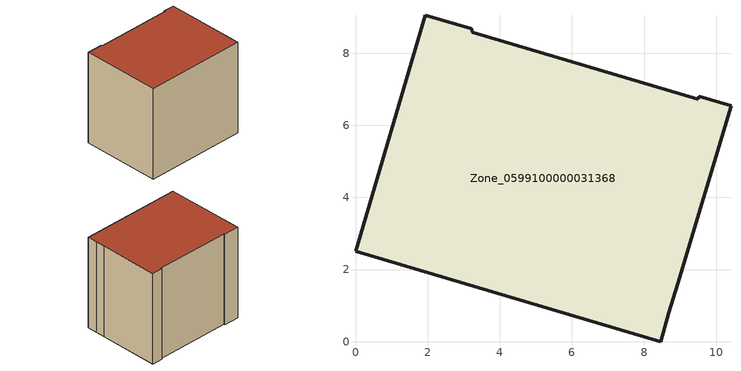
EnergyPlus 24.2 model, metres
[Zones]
Zone_0599100000031368
 floor ground (C_G): 9.5,6.72 9.52,6.8 10.41,6.54 8.94,1.61 8.69,0.8 8.46,0 0,2.51 1.94,9.05 3.22,8.67 3.24,8.58 z0.54
 wall outside (C_F): 1.94,9.05 0,2.51 8.46,0 8.69,0.8 8.94,1.61 10.41,6.54 9.52,6.8 9.5,6.72 3.24,8.58 3.22,8.67 1.94,9.05 z0.54:8.59
 roof outside (C_R): 9.5,6.72 3.24,8.58 3.22,8.67 1.94,9.05 0,2.51 8.46,0 8.69,0.8 8.94,1.61 10.41,6.54 9.52,6.8 z8.59
[BUILDING]
Pand.0599100000031368: North Axis=0; Terrain=City; Loads Convergence Tolerance Value=0.04; Temperature Convergence Tolerance Value=0.4; Solar Distribution=FullExterior; Maximum Number of Warmup Days=25; Minimum Number of Warmup Days=1
[Site:Location]
Rotterdam.The.Hague.AP_ZH_NLD Design_Conditions: Latitude=51.96; Longitude=4.45; Time Zone=1; Elevation=-4.5
[SITE:GROUNDTEMPERATURE:BUILDINGSURFACE]
18, 18, 18, 18, 18, 18, 18, 18, 18, 18, 18, 18
[MATERIAL] Thermal Absorptance=0.9; Solar Absorptance=0.7; Visible Absorptance=0.7
Name | Roughness | Thickness | Conductivity | Density | Specific Heat
G.TC.1965-1974 | MediumSmooth | 0.15 | 0.882353 | 540 | 1210
F.TC.1965-1974 | Rough | 0.3 | 0.697674 | 1920 | 840
R.TC.1965-1974 | MediumRough | 0.2 | 0.232558 | 1500 | 1000
[CONSTRUCTION]
C_G: G.TC.1965-1974
C_F: F.TC.1965-1974
C_R: R.TC.1965-1974
[ZONE]
Zone_0599100000031368: Type=1; Multiplier=1; Ceiling Height=Autocalculate; Volume=Autocalculate; Floor Area=autocalculate; Part of Total Floor Area=Yes
[ZONEINFILTRATION:DESIGNFLOWRATE]
Infil_Zone_0599100000031368: Zone or ZoneList or Space or SpaceList=Zone_0599100000031368; Schedule=AlwaysOn; Design Flow Rate Calculation Method=Flow/Area; Flow Rate per Floor Area=0.003; Constant Term Coefficient=1; Temperature Term Coefficient=0; Velocity Term Coefficient=0; Velocity Squared Term Coefficient=0
[HVACTEMPLATE:ZONE:IDEALLOADSAIRSYSTEM]
Zone_0599100000031368: Maximum Heating Supply Air Temperature=50; Minimum Cooling Supply Air Temperature=13; Maximum Heating Supply Air Humidity Ratio=0.0156; Minimum Cooling Supply Air Humidity Ratio=0.0077; Heating Limit=NoLimit; Cooling Limit=NoLimit; Dehumidification Control Type=ConstantSensibleHeatRatio; Cooling Sensible Heat Ratio=0.7; Dehumidification Setpoint=60; Humidification Control Type=None; Humidification Setpoint=30; Outdoor Air Method=None; Outdoor Air Flow Rate per Person=0.00944; Outdoor Air Flow Rate per Zone Floor Area=0; Outdoor Air Flow Rate per Zone=0; Demand Controlled Ventilation Type=None; Outdoor Air Economizer Type=NoEconomizer; Heat Recovery Type=None; Sensible Heat Recovery Effectiveness=0.7; Latent Heat Recovery Effectiveness=0.65
[ZONECONTROL:THERMOSTAT]
ThermostatControl_Zone_0599100000031368: Zone or ZoneList=Zone_0599100000031368; Control Type Schedule=DualSetpointControlType; Control 1=Thermostat_Zone_0599100000031368; Temperature Difference Between Cutout And Setpoint=0
[THERMOSTATSETPOINT:DUALSETPOINT]
Thermostat_Zone_0599100000031368: Heating Setpoint Temperature Schedule=HeatingSetpoint_Zone_0599100000031368; Cooling Setpoint Temperature Schedule=CoolingSetpoint_Zone_0599100000031368
[SCHEDULE:COMPACT]
HeatingSetpoint_Zone_0599100000031368: Through: 12/31, For: AllDays, Until: 24:00, 21
CoolingSetpoint_Zone_0599100000031368: Through: 12/31, For: AllDays, Until: 24:00, 24
DualSetpointControlType: Through: 12/31, For: AllDays, Until: 24:00, 4
AlwaysOn: Through: 12/31, For: AllDays, Until: 24:00, 1
